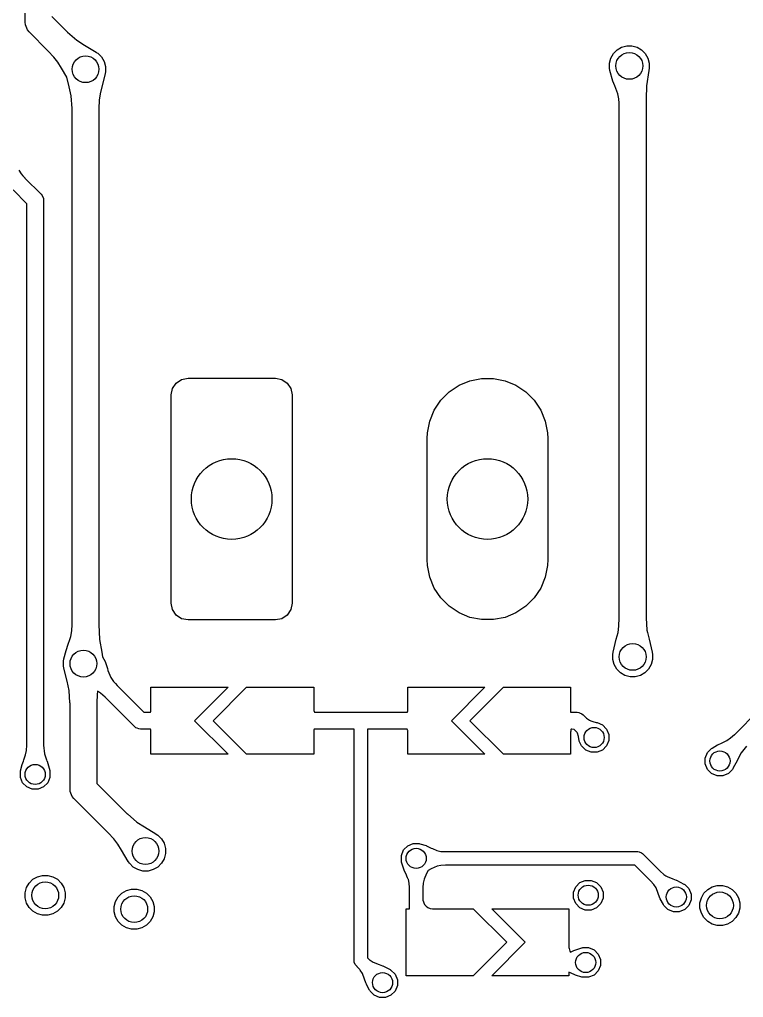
# Model space of a CAD drawing. Extents: x 89 to 178, y -115 to -57.
# Drawn here: x 109.52 to 120.3, y -95.12 to -80.56 of the extents above; entities that cross this region are included whole.
import ezdxf

# ---------------------------------------------------------------- set-up
doc = ezdxf.new("R2010")
doc.units = 0
doc.layers.add('BLACK', color=7, linetype='CONTINUOUS')

msp = doc.modelspace()

# ---------------------------------------------------------------- linework, layer by layer
at = {"layer": 'BLACK', "linetype": 'CONTINUOUS'}
for p, q in [((109.6, -80.6), (109.6, -69.765052)), ((110, -80.517157), (110.227948, -80.745106)), ((109.603843, -80.639018), (109.6, -80.6)), ((109.633706, -80.711114), (109.603843, -80.639018)), ((109.658579, -80.741421), (109.633706, -80.711114)), ((109.945754, -81.028596), (109.658579, -80.741421)), ((110.227948, -80.745106), (110.229476, -80.745685)), ((110.229476, -80.745685), (110.368493, -80.868719)), ((110.368493, -80.868719), (110.368495, -80.86872)), ((110.368495, -80.86872), (110.486038, -80.941097)), ((110.486038, -80.941097), (110.656247, -81.044242)), ((118.485195, -80.972838), (118.560842, -80.952569)), ((118.560842, -80.952569), (118.639158, -80.952569)), ((118.639158, -80.952569), (118.714805, -80.972838)), ((109.94609, -81.029495), (109.945754, -81.028596)), ((110.03062, -81.120197), (109.94609, -81.029495)), ((110.656247, -81.044242), (110.659459, -81.048617)), ((110.659459, -81.048617), (110.682628, -81.061994)), ((110.682628, -81.061994), (110.738006, -81.117372)), ((118.322836, -81.135197), (118.361994, -81.067374)), ((118.361994, -81.067374), (118.417372, -81.011996)), ((118.417372, -81.011996), (118.485195, -80.972838)), ((118.714805, -80.972838), (118.782628, -81.011996)), ((118.782628, -81.011996), (118.838006, -81.067374)), ((118.838006, -81.067374), (118.877164, -81.135197)), ((110.088392, -81.19682), (110.03062, -81.120197)), ((110.141056, -81.28597), (110.088392, -81.19682)), ((110.738006, -81.117372), (110.777164, -81.185195)), ((110.777164, -81.185195), (110.797433, -81.260842)), ((118.302567, -81.210844), (118.322836, -81.135197)), ((118.302567, -81.28916), (118.302567, -81.210844)), ((118.877164, -81.135197), (118.897433, -81.210844)), ((118.897433, -81.210844), (118.897433, -81.28916)), ((110.141124, -81.286083), (110.141056, -81.28597)), ((110.219871, -81.416031), (110.141124, -81.286083)), ((110.791331, -81.370365), (110.743914, -81.563637)), ((110.797433, -81.339158), (110.790491, -81.365066)), ((110.790491, -81.365066), (110.791436, -81.369897)), ((110.791436, -81.369897), (110.791331, -81.370365)), ((110.797433, -81.260842), (110.797433, -81.339158)), ((118.309816, -81.316216), (118.302567, -81.28916)), ((118.309319, -81.320744), (118.309816, -81.316216)), ((118.35488, -81.47727), (118.309319, -81.320744)), ((118.892388, -81.31967), (118.854608, -81.547573)), ((118.897433, -81.28916), (118.890998, -81.313174)), ((118.890998, -81.313174), (118.892388, -81.31967)), ((110.256099, -81.563696), (110.219871, -81.416031)), ((118.355411, -81.478726), (118.35488, -81.47727)), ((118.385185, -81.546108), (118.355411, -81.478726)), ((110.288028, -81.697951), (110.256099, -81.563696)), ((110.718092, -81.664005), (110.704761, -81.75904)), ((110.743882, -81.563764), (110.718092, -81.664005)), ((110.743914, -81.563637), (110.743882, -81.563764)), ((118.430849, -81.664229), (118.385185, -81.546108)), ((118.444844, -81.741442), (118.430849, -81.664229)), ((118.854608, -81.547573), (118.85, -81.739027)), ((110.288028, -81.697956), (110.288028, -81.697951)), ((110.288029, -81.697959), (110.288028, -81.697956)), ((110.29933, -81.883248), (110.288029, -81.697959)), ((110.704761, -81.75904), (110.700398, -81.882948)), ((118.44796, -81.803584), (118.444844, -81.741442)), ((118.449443, -81.833124), (118.44796, -81.803584)), ((118.85, -81.739027), (118.85, -89.465264)), ((110.3, -81.884735), (110.29933, -81.883248)), ((110.3, -89.565912), (110.3, -81.884735)), ((110.700398, -81.882948), (110.7, -81.88382)), ((110.7, -81.88382), (110.7, -89.566174)), ((118.45, -81.834378), (118.449443, -81.833124)), ((118.45, -89.466177), (118.45, -81.834378)), ((109.505689, -82.804792), (109.542892, -82.859564)), ((109.542892, -82.859564), (109.542894, -82.859566)), ((109.542894, -82.859566), (109.542896, -82.859569)), ((109.542896, -82.859569), (109.56694, -82.88621)), ((109.56694, -82.88621), (109.596081, -82.9185)), ((109.596081, -82.9185), (109.596524, -82.919748)), ((109.596524, -82.919748), (109.838394, -83.161618)), ((109.625006, -83.301782), (109.420697, -83.097473)), ((109.838394, -83.161618), (109.853934, -83.180554)), ((109.853934, -83.180554), (109.85394, -83.18056)), ((109.85394, -83.18056), (109.872604, -83.22562)), ((109.872604, -83.22562), (109.875006, -83.250006)), ((109.875006, -83.250006), (109.875006, -91.362887)), ((109.625006, -91.364226), (109.625006, -83.301782)), ((111.931829, -85.91903), (112.0275, -85.9)), ((112.0275, -85.9), (113.3275, -85.9)), ((113.3275, -85.9), (113.423171, -85.91903)), ((116.226244, -85.938754), (116.399285, -85.904334)), ((116.399285, -85.904334), (116.575715, -85.904334)), ((116.575715, -85.904334), (116.748756, -85.938754)), ((111.79653, -86.054329), (111.850723, -85.973223)), ((111.850723, -85.973223), (111.931829, -85.91903)), ((113.423171, -85.91903), (113.504277, -85.973223)), ((113.504277, -85.973223), (113.55847, -86.054329)), ((115.916546, -86.104291), (116.063243, -86.006271)), ((116.063243, -86.006271), (116.226244, -85.938754)), ((116.748756, -85.938754), (116.911757, -86.006271)), ((116.911757, -86.006271), (117.058454, -86.104291)), ((111.7775, -86.15), (111.79653, -86.054329)), ((111.7775, -89.25), (111.7775, -86.15)), ((113.55847, -86.054329), (113.5775, -86.15)), ((113.5775, -86.15), (113.5775, -89.25)), ((115.791791, -86.229046), (115.916546, -86.104291)), ((117.058454, -86.104291), (117.183209, -86.229046)), ((115.693771, -86.375743), (115.791791, -86.229046)), ((117.183209, -86.229046), (117.281229, -86.375743)), ((115.626254, -86.538744), (115.693771, -86.375743)), ((117.281229, -86.375743), (117.348746, -86.538744)), ((115.591834, -86.711785), (115.626254, -86.538744)), ((117.348746, -86.538744), (117.383166, -86.711785)), ((115.5875, -86.8), (115.591834, -86.711785)), ((117.383166, -86.711785), (117.3875, -86.8)), ((115.5875, -88.6), (115.5875, -86.8)), ((117.3875, -86.8), (117.3875, -88.6)), ((115.591834, -88.688215), (115.5875, -88.6)), ((117.3875, -88.6), (117.383166, -88.688215)), ((115.626254, -88.861256), (115.591834, -88.688215)), ((117.383166, -88.688215), (117.348746, -88.861256)), ((115.693771, -89.024257), (115.626254, -88.861256)), ((117.348746, -88.861256), (117.281229, -89.024257)), ((115.791791, -89.170954), (115.693771, -89.024257)), ((117.281229, -89.024257), (117.183209, -89.170954)), ((111.79653, -89.345671), (111.7775, -89.25)), ((113.5775, -89.25), (113.55847, -89.345671)), ((115.916546, -89.295709), (115.791791, -89.170954)), ((117.183209, -89.170954), (117.058454, -89.295709)), ((111.850723, -89.426777), (111.79653, -89.345671)), ((113.55847, -89.345671), (113.504277, -89.426777)), ((116.063243, -89.393729), (115.916546, -89.295709)), ((116.226244, -89.461246), (116.063243, -89.393729)), ((116.911757, -89.393729), (116.748756, -89.461246)), ((117.058454, -89.295709), (116.911757, -89.393729)), ((111.931829, -89.48097), (111.850723, -89.426777)), ((112.0275, -89.5), (111.931829, -89.48097)), ((113.3275, -89.5), (112.0275, -89.5)), ((113.423171, -89.48097), (113.3275, -89.5)), ((113.504277, -89.426777), (113.423171, -89.48097)), ((116.399285, -89.495666), (116.226244, -89.461246)), ((116.575715, -89.495666), (116.399285, -89.495666)), ((116.748756, -89.461246), (116.575715, -89.495666)), ((118.445239, -89.590957), (118.449602, -89.46705)), ((118.449602, -89.46705), (118.45, -89.466177)), ((118.85, -89.465264), (118.85067, -89.466752)), ((118.85067, -89.466752), (118.86197, -89.65204)), ((110.282543, -89.744544), (110.295318, -89.664052)), ((110.295318, -89.664052), (110.299516, -89.566952)), ((110.299516, -89.566952), (110.3, -89.565912)), ((110.7, -89.566174), (110.700384, -89.567059)), ((110.700384, -89.567059), (110.708062, -89.792819)), ((118.406117, -89.786232), (118.431908, -89.685992)), ((118.431908, -89.685992), (118.431909, -89.685989)), ((118.431909, -89.685989), (118.445239, -89.590957)), ((118.86197, -89.65204), (118.861971, -89.652048)), ((118.861971, -89.652048), (118.861972, -89.652049)), ((118.861972, -89.652049), (118.870044, -89.685992)), ((118.870044, -89.685992), (118.893911, -89.786345)), ((110.243842, -89.861541), (110.26657, -89.792833)), ((110.26657, -89.792833), (110.282543, -89.744544)), ((110.708062, -89.792819), (110.708064, -89.792833)), ((110.708064, -89.792833), (110.741306, -89.981978)), ((118.358668, -89.979634), (118.406085, -89.786359)), ((118.406085, -89.786359), (118.406117, -89.786232)), ((118.893911, -89.786345), (118.941331, -89.979634)), ((110.178147, -90.079591), (110.209425, -89.95646)), ((110.209425, -89.95646), (110.209766, -89.955357)), ((110.209766, -89.955357), (110.243842, -89.861541)), ((110.741306, -89.981978), (110.755271, -90.050555)), ((118.358563, -89.980102), (118.358668, -89.979634)), ((118.359508, -89.984935), (118.358563, -89.980102)), ((118.941331, -89.979634), (118.940508, -89.984998)), ((110.171934, -90.110835), (110.178929, -90.084725)), ((110.171934, -90.189151), (110.171934, -90.110835)), ((110.178028, -90.080115), (110.178147, -90.079591)), ((110.178929, -90.084725), (110.178028, -90.080115)), ((110.755271, -90.050555), (110.790945, -90.116331)), ((110.790945, -90.116331), (110.791779, -90.118268)), ((110.791779, -90.118268), (110.825498, -90.22123)), ((118.352567, -90.010842), (118.359508, -89.984935)), ((118.352567, -90.089158), (118.352567, -90.010842)), ((118.372836, -90.164805), (118.352567, -90.089158)), ((118.947433, -90.089158), (118.927164, -90.164805)), ((118.940508, -89.984998), (118.947433, -90.010842)), ((118.947433, -90.010842), (118.947433, -90.089158)), ((110.178857, -90.214991), (110.171934, -90.189151)), ((110.178035, -90.220357), (110.178857, -90.214991)), ((110.225466, -90.413689), (110.178035, -90.220357)), ((110.825498, -90.22123), (110.825633, -90.22167)), ((110.825633, -90.22167), (110.833993, -90.251064)), ((110.833993, -90.251064), (110.833998, -90.251081)), ((110.833998, -90.251081), (110.877856, -90.356881)), ((118.411994, -90.232628), (118.372836, -90.164805)), ((118.467372, -90.288006), (118.411994, -90.232628)), ((118.888006, -90.232628), (118.832628, -90.288006)), ((118.927164, -90.164805), (118.888006, -90.232628)), ((110.257395, -90.547944), (110.225466, -90.413689)), ((110.877856, -90.356881), (110.877857, -90.356883)), ((110.877857, -90.356883), (110.917924, -90.415135)), ((110.917924, -90.415135), (110.946533, -90.446908)), ((118.535195, -90.327164), (118.467372, -90.288006)), ((118.610842, -90.347433), (118.535195, -90.327164)), ((118.689158, -90.347433), (118.610842, -90.347433)), ((118.764805, -90.327164), (118.689158, -90.347433)), ((118.832628, -90.288006), (118.764805, -90.327164)), ((110.257395, -90.547949), (110.257395, -90.547944)), ((110.257396, -90.547952), (110.257395, -90.547949)), ((110.268697, -90.733241), (110.257396, -90.547952)), ((110.680618, -90.562765), (110.674128, -90.609033)), ((110.725126, -90.591266), (110.680618, -90.562765)), ((110.946533, -90.446908), (110.970513, -90.473541)), ((110.970513, -90.473541), (110.970963, -90.474812)), ((110.970963, -90.474812), (111.371151, -90.875)), ((111.475, -90.858623), (111.475, -90.5)), ((111.475, -90.5), (112.625, -90.5)), ((112.625, -90.5), (112.125, -91)), ((112.4, -91), (112.9, -90.5)), ((112.9, -90.5), (113.9, -90.5)), ((113.9, -90.5), (113.9, -90.856216)), ((115.3, -90.858623), (115.3, -90.5)), ((115.3, -90.5), (116.45, -90.5)), ((116.45, -90.5), (115.95, -91)), ((116.225, -91), (116.725, -90.5)), ((116.725, -90.5), (117.725, -90.5)), ((117.725, -90.5), (117.725, -90.875)), ((110.674128, -90.609033), (110.669765, -90.732941)), ((110.72513, -90.591269), (110.725126, -90.591266)), ((110.792924, -90.651274), (110.725129, -90.591269)), ((110.725129, -90.591269), (110.72513, -90.591269)), ((110.794449, -90.651852), (110.792924, -90.651274)), ((111.230985, -91.088388), (110.794449, -90.651852)), ((110.269367, -90.734728), (110.268697, -90.733241)), ((110.269367, -92.016578), (110.269367, -90.734728)), ((110.669765, -90.732941), (110.669367, -90.733813)), ((110.669367, -90.733813), (110.669367, -91.933736)), ((113.9, -90.856216), (113.903694, -90.860544)), ((120.169747, -91.203472), (120.524994, -90.848225)), ((111.371151, -90.875), (111.467588, -90.875)), ((111.467588, -90.875), (111.470338, -90.872186)), ((111.470338, -90.872186), (111.472383, -90.862451)), ((111.472383, -90.862451), (111.475, -90.858623)), ((112.125, -91), (112.625, -91.5)), ((112.9, -91.5), (112.4, -91)), ((113.903694, -90.860544), (113.908758, -90.875)), ((113.908758, -90.875), (114.6, -90.875)), ((114.6, -90.875), (115.292588, -90.875)), ((115.292588, -90.875), (115.295338, -90.872186)), ((115.295338, -90.872186), (115.297383, -90.862451)), ((115.297383, -90.862451), (115.3, -90.858623)), ((115.95, -91), (116.45, -91.5)), ((116.725, -91.5), (116.225, -91)), ((117.725, -90.875), (117.825, -90.875)), ((117.825, -90.875), (117.849386, -90.877402)), ((117.849386, -90.877402), (117.849387, -90.877402)), ((117.849387, -90.877402), (117.857018, -90.880563)), ((117.857018, -90.880563), (117.894446, -90.896066)), ((117.894446, -90.896066), (117.894451, -90.896071)), ((117.894451, -90.896071), (117.913388, -90.911612)), ((117.913388, -90.911612), (117.964361, -90.962585)), ((117.964361, -90.962585), (118.005699, -90.990231)), ((118.005699, -90.990231), (118.005701, -90.990232)), ((118.005701, -90.990232), (118.005703, -90.990233)), ((118.005703, -90.990233), (118.029253, -91.000647)), ((118.029253, -91.000647), (118.054827, -91.011958)), ((111.249927, -91.103933), (111.230985, -91.088388)), ((111.249928, -91.103934), (111.249927, -91.103933)), ((111.270744, -91.112556), (111.249928, -91.103934)), ((111.294987, -91.122598), (111.270744, -91.112556)), ((111.294988, -91.122598), (111.294987, -91.122598)), ((111.319374, -91.125), (111.294988, -91.122598)), ((111.466242, -91.125), (111.319374, -91.125)), ((111.471306, -91.139456), (111.466242, -91.125)), ((111.475, -91.143783), (111.471306, -91.139456)), ((111.475, -91.5), (111.475, -91.143783)), ((113.902616, -91.137548), (113.9, -91.141373)), ((113.9, -91.141373), (113.9, -91.5)), ((113.904661, -91.127814), (113.902616, -91.137548)), ((113.907411, -91.125), (113.904661, -91.127814)), ((114.5, -91.125), (113.907411, -91.125)), ((114.5, -94.575), (114.5, -91.125)), ((115.291242, -91.125), (114.7, -91.125)), ((114.7, -91.125), (114.7, -94.531469)), ((115.296306, -91.139456), (115.291242, -91.125)), ((115.3, -91.143783), (115.296306, -91.139456)), ((115.3, -91.5), (115.3, -91.143783)), ((117.729441, -91.132804), (117.726467, -91.163015)), ((117.73469, -91.125), (117.729441, -91.132804)), ((117.741132, -91.125), (117.73469, -91.125)), ((117.743258, -91.126177), (117.741132, -91.125)), ((117.775198, -91.129801), (117.743258, -91.126177)), ((117.775202, -91.129802), (117.775198, -91.129801)), ((117.780624, -91.132401), (117.775202, -91.129802)), ((117.823658, -91.175434), (117.780624, -91.132401)), ((118.054827, -91.011958), (118.108397, -91.026477)), ((118.108397, -91.026477), (118.112083, -91.029323)), ((118.112083, -91.029323), (118.118895, -91.029323)), ((118.118895, -91.029323), (118.200003, -91.062919)), ((118.200003, -91.062919), (118.262081, -91.124997)), ((118.262081, -91.124997), (118.295677, -91.206105)), ((117.726467, -91.163015), (117.725, -91.165759)), ((117.725, -91.165759), (117.725, -91.5)), ((117.830259, -91.185972), (117.823658, -91.175434)), ((117.840795, -91.236531), (117.830259, -91.185972)), ((117.840802, -91.236564), (117.840795, -91.236531)), ((117.854659, -91.302106), (117.840802, -91.236564)), ((118.295677, -91.206105), (118.295677, -91.293895)), ((120.054782, -91.294315), (120.109565, -91.257103)), ((120.109565, -91.257103), (120.168496, -91.203917)), ((120.168496, -91.203917), (120.169747, -91.203472)), ((109.620374, -91.444702), (109.624437, -91.365423)), ((109.624437, -91.365423), (109.625006, -91.364226)), ((109.875006, -91.362887), (109.875977, -91.364959)), ((109.875977, -91.364959), (109.88754, -91.491632)), ((117.855479, -91.304581), (117.854659, -91.302106)), ((117.8822, -91.362587), (117.855479, -91.304581)), ((117.883083, -91.364168), (117.8822, -91.362587)), ((117.883565, -91.364491), (117.883083, -91.364168)), ((117.887919, -91.375003), (117.883565, -91.364491)), ((117.949997, -91.437081), (117.887919, -91.375003)), ((118.031105, -91.470677), (117.949997, -91.437081)), ((118.200003, -91.437081), (118.118895, -91.470677)), ((118.262081, -91.375003), (118.200003, -91.437081)), ((118.295677, -91.293895), (118.262081, -91.375003)), ((119.762915, -91.474997), (119.824993, -91.412919)), ((119.824993, -91.412919), (119.833423, -91.409426)), ((119.833423, -91.409426), (119.835083, -91.406967)), ((119.835083, -91.406967), (119.835566, -91.406663)), ((119.835566, -91.406663), (119.915415, -91.359427)), ((119.915415, -91.359427), (119.916489, -91.358865)), ((119.916489, -91.358865), (119.984854, -91.327545)), ((119.984854, -91.327545), (120.054782, -91.294315)), ((120.34669, -91.381455), (120.265296, -91.479203)), ((109.573983, -91.604268), (109.582, -91.582696)), ((109.582, -91.582696), (109.607949, -91.509751)), ((109.607949, -91.509751), (109.620374, -91.444702)), ((109.88754, -91.491632), (109.917999, -91.582662)), ((109.917999, -91.582662), (109.91801, -91.582691)), ((109.91801, -91.582691), (109.926174, -91.603208)), ((112.625, -91.5), (111.475, -91.5)), ((113.9, -91.5), (112.9, -91.5)), ((116.45, -91.5), (115.3, -91.5)), ((117.725, -91.5), (116.725, -91.5)), ((118.118895, -91.470677), (118.031105, -91.470677)), ((119.729319, -91.556105), (119.762915, -91.474997)), ((119.729319, -91.643895), (119.729319, -91.556105)), ((120.222454, -91.565134), (120.213719, -91.585414)), ((120.265296, -91.479203), (120.222454, -91.565134)), ((109.532379, -91.744215), (109.555443, -91.654337)), ((109.555443, -91.654337), (109.555808, -91.653176)), ((109.555808, -91.653176), (109.573983, -91.604268)), ((109.926174, -91.603208), (109.926538, -91.604268)), ((109.926538, -91.604268), (109.967136, -91.743906)), ((119.762915, -91.725003), (119.729319, -91.643895)), ((119.824993, -91.787081), (119.762915, -91.725003)), ((120.137077, -91.725003), (120.074999, -91.787081)), ((120.14094, -91.715674), (120.137077, -91.725003)), ((120.143194, -91.713869), (120.14094, -91.715674)), ((120.213227, -91.586421), (120.143194, -91.713869)), ((120.213719, -91.585414), (120.213227, -91.586421)), ((109.529329, -91.756105), (109.532821, -91.747673)), ((109.529329, -91.843895), (109.529329, -91.756105)), ((109.562925, -91.925003), (109.529329, -91.843895)), ((109.532255, -91.744761), (109.532379, -91.744215)), ((109.532821, -91.747673), (109.532255, -91.744761)), ((109.970683, -91.843895), (109.937087, -91.925003)), ((109.967136, -91.743906), (109.966819, -91.746777)), ((109.966819, -91.746777), (109.970683, -91.756105)), ((109.970683, -91.756105), (109.970683, -91.843895)), ((119.906101, -91.820677), (119.824993, -91.787081)), ((119.993891, -91.820677), (119.906101, -91.820677)), ((120.074999, -91.787081), (119.993891, -91.820677)), ((109.625003, -91.987081), (109.562925, -91.925003)), ((109.706111, -92.020677), (109.625003, -91.987081)), ((109.793901, -92.020677), (109.706111, -92.020677)), ((109.875009, -91.987081), (109.793901, -92.020677)), ((109.937087, -91.925003), (109.875009, -91.987081)), ((110.27321, -92.055596), (110.269367, -92.016578)), ((110.669367, -91.933736), (111.121473, -92.385842)), ((110.303073, -92.127692), (110.27321, -92.055596)), ((110.327946, -92.157999), (110.303073, -92.127692)), ((110.83928, -92.669333), (110.327946, -92.157999)), ((111.121473, -92.385842), (111.123002, -92.386422)), ((111.123002, -92.386422), (111.262019, -92.509456)), ((111.262019, -92.509456), (111.262021, -92.509457)), ((111.262021, -92.509457), (111.379564, -92.581834)), ((111.379564, -92.581834), (111.549773, -92.684979)), ((110.839616, -92.670232), (110.83928, -92.669333)), ((110.924146, -92.760934), (110.839616, -92.670232)), ((111.549773, -92.684979), (111.552985, -92.689354)), ((111.552985, -92.689354), (111.576154, -92.702731)), ((111.576154, -92.702731), (111.631532, -92.758109)), ((110.981918, -92.837557), (110.924146, -92.760934)), ((111.034582, -92.926707), (110.981918, -92.837557)), ((111.631532, -92.758109), (111.67069, -92.825932)), ((111.67069, -92.825932), (111.690959, -92.901579)), ((115.237919, -92.924997), (115.299997, -92.862919)), ((115.299997, -92.862919), (115.381105, -92.829323)), ((115.381105, -92.829323), (115.468895, -92.829323)), ((115.468895, -92.829323), (115.477905, -92.833055)), ((115.477905, -92.833055), (115.480165, -92.832616)), ((115.480165, -92.832616), (115.481075, -92.832839)), ((115.481075, -92.832839), (115.576421, -92.860367)), ((115.576421, -92.860367), (115.578219, -92.861052)), ((115.578219, -92.861052), (115.60011, -92.871535)), ((115.60011, -92.871535), (115.650438, -92.895636)), ((111.03465, -92.92682), (111.034582, -92.926707)), ((111.137768, -93.096984), (111.03465, -92.92682)), ((111.690959, -92.979895), (111.67069, -93.055542)), ((111.690959, -92.901579), (111.690959, -92.979895)), ((115.204323, -93.006105), (115.237919, -92.924997)), ((115.204323, -93.093895), (115.204323, -93.006105)), ((115.650438, -92.895636), (115.669982, -92.904335)), ((115.669982, -92.904335), (115.734077, -92.932866)), ((115.734077, -92.932866), (115.73408, -92.932866)), ((115.73408, -92.932866), (115.734081, -92.932867)), ((115.734081, -92.932867), (115.792377, -92.945357)), ((115.792377, -92.945357), (115.792382, -92.945358)), ((115.792382, -92.945358), (115.859669, -92.949347)), ((115.859669, -92.949347), (115.861014, -92.95)), ((115.861014, -92.95), (118.725, -92.95)), ((118.725, -92.95), (118.744509, -92.951921)), ((118.744509, -92.951921), (118.780557, -92.966853)), ((118.780557, -92.966853), (118.795711, -92.979289)), ((118.795711, -92.979289), (119.062369, -93.245947)), ((111.138025, -93.097388), (111.137768, -93.096984)), ((111.142108, -93.100136), (111.138025, -93.097388)), ((111.15552, -93.123365), (111.142108, -93.100136)), ((111.210898, -93.178743), (111.15552, -93.123365)), ((111.278721, -93.217901), (111.210898, -93.178743)), ((111.576154, -93.178743), (111.508331, -93.217901)), ((111.631532, -93.123365), (111.576154, -93.178743)), ((111.67069, -93.055542), (111.631532, -93.123365)), ((115.208441, -93.103838), (115.204323, -93.093895)), ((115.208227, -93.106285), (115.208441, -93.103838)), ((115.246074, -93.226391), (115.208227, -93.106285)), ((115.737146, -93.166205), (115.650456, -93.204356)), ((115.737148, -93.166205), (115.737146, -93.166205)), ((115.794388, -93.154378), (115.737148, -93.166205)), ((115.859647, -93.150633), (115.794388, -93.154378)), ((115.861059, -93.15), (115.859647, -93.150633)), ((118.683578, -93.15), (115.861059, -93.15)), ((118.920982, -93.387404), (118.683578, -93.15)), ((109.717376, -93.36199), (109.785199, -93.322832)), ((109.785199, -93.322832), (109.860846, -93.302563)), ((109.860846, -93.302563), (109.939162, -93.302563)), ((109.939162, -93.302563), (110.014809, -93.322832)), ((110.014809, -93.322832), (110.082632, -93.36199)), ((111.354368, -93.23817), (111.278721, -93.217901)), ((111.432684, -93.23817), (111.354368, -93.23817)), ((111.508331, -93.217901), (111.432684, -93.23817)), ((115.246785, -93.228142), (115.246074, -93.226391)), ((115.270646, -93.275461), (115.246785, -93.228142)), ((115.297884, -93.337357), (115.270646, -93.275461)), ((115.579363, -93.275438), (115.542132, -93.35908)), ((115.601697, -93.228799), (115.579363, -93.275438)), ((115.603143, -93.228212), (115.601697, -93.228799)), ((115.650456, -93.204356), (115.603143, -93.228212)), ((119.062369, -93.245947), (119.063813, -93.246497)), ((119.063813, -93.246497), (119.107026, -93.285019)), ((119.107026, -93.285019), (119.112608, -93.289995)), ((119.112608, -93.289995), (119.14432, -93.310846)), ((119.14432, -93.310846), (119.161446, -93.322108)), ((119.161446, -93.322108), (119.249719, -93.35643)), ((109.62284, -93.485191), (109.661998, -93.417368)), ((109.661998, -93.417368), (109.717376, -93.36199)), ((110.082632, -93.36199), (110.13801, -93.417368)), ((110.13801, -93.417368), (110.177168, -93.485191)), ((115.307444, -93.35908), (115.297884, -93.337357)), ((115.308795, -93.362149), (115.307444, -93.35908)), ((115.320622, -93.419394), (115.308795, -93.362149)), ((115.324209, -93.481896), (115.320622, -93.419394)), ((115.529641, -93.417389), (115.525653, -93.484669)), ((115.529642, -93.417376), (115.529641, -93.417389)), ((115.542132, -93.35908), (115.529642, -93.417376)), ((117.767284, -93.554532), (117.80088, -93.473424)), ((117.80088, -93.473424), (117.862958, -93.411346)), ((117.862958, -93.411346), (117.944066, -93.37775)), ((117.944066, -93.37775), (118.031856, -93.37775)), ((118.031856, -93.37775), (118.112964, -93.411346)), ((118.112964, -93.411346), (118.175042, -93.473424)), ((118.175042, -93.473424), (118.208638, -93.554532)), ((118.921471, -93.388814), (118.920982, -93.387404)), ((118.95975, -93.431918), (118.921471, -93.388814)), ((118.96623, -93.439215), (118.95975, -93.431918)), ((118.998624, -93.489276), (118.96623, -93.439215)), ((119.249719, -93.35643), (119.299303, -93.372772)), ((119.299303, -93.372772), (119.300046, -93.373017)), ((119.300046, -93.373017), (119.301788, -93.373752)), ((119.301788, -93.373752), (119.413479, -93.431918)), ((119.413479, -93.431918), (119.415056, -93.433799)), ((119.415056, -93.433799), (119.425003, -93.437919)), ((119.425003, -93.437919), (119.487081, -93.499997)), ((119.767372, -93.511994), (119.835195, -93.472836)), ((119.835195, -93.472836), (119.910842, -93.452567)), ((119.910842, -93.452567), (119.989158, -93.452567)), ((119.989158, -93.452567), (120.064805, -93.472836)), ((120.064805, -93.472836), (120.132628, -93.511994)), ((109.602571, -93.560838), (109.62284, -93.485191)), ((109.602571, -93.639154), (109.602571, -93.560838)), ((110.177168, -93.485191), (110.197437, -93.560838)), ((110.197437, -93.560838), (110.197437, -93.639154)), ((110.98728, -93.623594), (111.042658, -93.568216)), ((111.042658, -93.568216), (111.110481, -93.529058)), ((111.110481, -93.529058), (111.186128, -93.508789)), ((111.186128, -93.508789), (111.264444, -93.508789)), ((111.264444, -93.508789), (111.340091, -93.529058)), ((111.340091, -93.529058), (111.407914, -93.568216)), ((111.407914, -93.568216), (111.463292, -93.623594)), ((115.324367, -93.484647), (115.324209, -93.481896)), ((115.325, -93.486059), (115.324367, -93.484647)), ((115.325, -93.8), (115.325, -93.486059)), ((115.525653, -93.484669), (115.525, -93.486014)), ((115.525, -93.486014), (115.525, -93.659233)), ((117.767284, -93.642322), (117.767284, -93.554532)), ((118.208638, -93.554532), (118.208638, -93.642322)), ((119.03143, -93.574719), (118.998624, -93.489276)), ((119.04986, -93.62702), (119.03143, -93.574719)), ((119.487081, -93.499997), (119.520677, -93.581105)), ((119.520677, -93.581105), (119.520677, -93.668895)), ((119.672836, -93.635195), (119.711994, -93.567372)), ((119.711994, -93.567372), (119.767372, -93.511994)), ((120.132628, -93.511994), (120.188006, -93.567372)), ((120.188006, -93.567372), (120.227164, -93.635195)), ((109.62284, -93.714801), (109.602571, -93.639154)), ((109.661998, -93.782624), (109.62284, -93.714801)), ((110.177168, -93.714801), (110.13801, -93.782624)), ((110.197437, -93.639154), (110.177168, -93.714801)), ((110.927853, -93.767064), (110.948122, -93.691417)), ((110.927853, -93.84538), (110.927853, -93.767064)), ((110.948122, -93.691417), (110.98728, -93.623594)), ((111.463292, -93.623594), (111.50245, -93.691417)), ((111.50245, -93.691417), (111.522719, -93.767064)), ((111.522719, -93.767064), (111.522719, -93.84538)), ((115.525, -93.659233), (115.525755, -93.660891)), ((115.525755, -93.660891), (115.526697, -93.674486)), ((115.526697, -93.674486), (115.526697, -93.67449)), ((115.526697, -93.67449), (115.526698, -93.674492)), ((115.526698, -93.674492), (115.549161, -93.738608)), ((115.549161, -93.738608), (115.574642, -93.762265)), ((115.574642, -93.762265), (115.596476, -93.782537)), ((117.80088, -93.72343), (117.767284, -93.642322)), ((117.862958, -93.785508), (117.80088, -93.72343)), ((118.175042, -93.72343), (118.112964, -93.785508)), ((118.208638, -93.642322), (118.175042, -93.72343)), ((119.058051, -93.650263), (119.04986, -93.62702)), ((119.058843, -93.652028), (119.058051, -93.650263)), ((119.106792, -93.738902), (119.058843, -93.652028)), ((119.107279, -93.739706), (119.106792, -93.738902)), ((119.109186, -93.740992), (119.107279, -93.739706)), ((119.112919, -93.750003), (119.109186, -93.740992)), ((119.174997, -93.812081), (119.112919, -93.750003)), ((119.487081, -93.750003), (119.425003, -93.812081)), ((119.520677, -93.668895), (119.487081, -93.750003)), ((119.652567, -93.710842), (119.672836, -93.635195)), ((119.652567, -93.789158), (119.652567, -93.710842)), ((120.227164, -93.635195), (120.247433, -93.710842)), ((120.247433, -93.710842), (120.247433, -93.789158)), ((109.717376, -93.838002), (109.661998, -93.782624)), ((109.785199, -93.87716), (109.717376, -93.838002)), ((109.860846, -93.897429), (109.785199, -93.87716)), ((109.939162, -93.897429), (109.860846, -93.897429)), ((110.014809, -93.87716), (109.939162, -93.897429)), ((110.082632, -93.838002), (110.014809, -93.87716)), ((110.13801, -93.782624), (110.082632, -93.838002)), ((110.948122, -93.921027), (110.927853, -93.84538)), ((111.522719, -93.84538), (111.50245, -93.921027)), ((115.275, -94.8), (115.275, -93.8)), ((115.275, -93.8), (115.325, -93.8)), ((115.596476, -93.782537), (115.596477, -93.782537)), ((115.596477, -93.782537), (115.596478, -93.782538)), ((115.596478, -93.782538), (115.631553, -93.795317)), ((115.631553, -93.795317), (115.66737, -93.799095)), ((115.66737, -93.799095), (115.669036, -93.8)), ((115.669036, -93.8), (116.275, -93.8)), ((116.275, -93.8), (116.775, -94.3)), ((117.05, -94.3), (116.55, -93.8)), ((116.55, -93.8), (117.7, -93.8)), ((117.7, -93.8), (117.7, -94.373303)), ((117.944066, -93.819104), (117.862958, -93.785508)), ((118.031856, -93.819104), (117.944066, -93.819104)), ((118.112964, -93.785508), (118.031856, -93.819104)), ((119.256105, -93.845677), (119.174997, -93.812081)), ((119.343895, -93.845677), (119.256105, -93.845677)), ((119.425003, -93.812081), (119.343895, -93.845677)), ((119.672836, -93.864805), (119.652567, -93.789158)), ((119.711994, -93.932628), (119.672836, -93.864805)), ((120.227164, -93.864805), (120.188006, -93.932628)), ((120.247433, -93.789158), (120.227164, -93.864805)), ((110.98728, -93.98885), (110.948122, -93.921027)), ((111.042658, -94.044228), (110.98728, -93.98885)), ((111.110481, -94.083386), (111.042658, -94.044228)), ((111.407914, -94.044228), (111.340091, -94.083386)), ((111.463292, -93.98885), (111.407914, -94.044228)), ((111.50245, -93.921027), (111.463292, -93.98885)), ((119.767372, -93.988006), (119.711994, -93.932628)), ((119.835195, -94.027164), (119.767372, -93.988006)), ((119.910842, -94.047433), (119.835195, -94.027164)), ((119.989158, -94.047433), (119.910842, -94.047433)), ((120.064805, -94.027164), (119.989158, -94.047433)), ((120.132628, -93.988006), (120.064805, -94.027164)), ((120.188006, -93.932628), (120.132628, -93.988006)), ((111.186128, -94.103655), (111.110481, -94.083386)), ((111.264444, -94.103655), (111.186128, -94.103655)), ((111.340091, -94.083386), (111.264444, -94.103655)), ((116.775, -94.3), (116.275, -94.8)), ((116.55, -94.8), (117.05, -94.3)), ((117.7, -94.373303), (117.700722, -94.37519)), ((117.700722, -94.37519), (117.702157, -94.394026)), ((117.702157, -94.394026), (117.702157, -94.394028)), ((117.702157, -94.394028), (117.702158, -94.394031)), ((117.702158, -94.394031), (117.714191, -94.432049)), ((117.714191, -94.432049), (117.714192, -94.432051)), ((117.714192, -94.432051), (117.724177, -94.445804)), ((117.724177, -94.445804), (117.724538, -94.445646)), ((117.724538, -94.445646), (117.771861, -94.421783)), ((117.771861, -94.421783), (117.773602, -94.421076)), ((117.773602, -94.421076), (117.893715, -94.383227)), ((117.893715, -94.383227), (117.896161, -94.383441)), ((117.896161, -94.383441), (117.906105, -94.379323)), ((117.906105, -94.379323), (117.993895, -94.379323)), ((117.993895, -94.379323), (118.075003, -94.412919)), ((118.075003, -94.412919), (118.137081, -94.474997)), ((118.137081, -94.474997), (118.170677, -94.556105)), ((114.501921, -94.594509), (114.5, -94.575)), ((114.516853, -94.630557), (114.501921, -94.594509)), ((114.529289, -94.645711), (114.516853, -94.630557)), ((114.7, -94.531469), (114.732026, -94.560019)), ((114.732026, -94.560019), (114.737608, -94.564995)), ((114.737608, -94.564995), (114.76932, -94.585846)), ((114.76932, -94.585846), (114.786446, -94.597108)), ((114.786446, -94.597108), (114.874719, -94.63143)), ((114.874719, -94.63143), (114.924303, -94.647772)), ((118.170677, -94.556105), (118.170677, -94.643895)), ((114.545982, -94.662404), (114.529289, -94.645711)), ((114.546471, -94.663814), (114.545982, -94.662404)), ((114.58475, -94.706918), (114.546471, -94.663814)), ((114.59123, -94.714215), (114.58475, -94.706918)), ((114.623624, -94.764276), (114.59123, -94.714215)), ((114.65643, -94.849719), (114.623624, -94.764276)), ((114.924303, -94.647772), (114.925046, -94.648017)), ((114.925046, -94.648017), (114.926788, -94.648752)), ((114.926788, -94.648752), (115.038479, -94.706918)), ((115.038479, -94.706918), (115.040056, -94.708799)), ((115.040056, -94.708799), (115.050003, -94.712919)), ((115.050003, -94.712919), (115.112081, -94.774997)), ((115.112081, -94.774997), (115.145677, -94.856105)), ((117.72456, -94.754363), (117.7, -94.74343)), ((117.7, -94.74343), (117.7, -94.8)), ((117.796774, -94.788945), (117.72456, -94.754363)), ((118.075003, -94.787081), (117.993895, -94.820677)), ((118.137081, -94.725003), (118.075003, -94.787081)), ((118.170677, -94.643895), (118.137081, -94.725003)), ((114.67486, -94.90202), (114.65643, -94.849719)), ((114.683051, -94.925263), (114.67486, -94.90202)), ((114.683843, -94.927028), (114.683051, -94.925263)), ((114.731792, -95.013902), (114.683843, -94.927028)), ((115.145677, -94.856105), (115.145677, -94.943895)), ((116.275, -94.8), (115.275, -94.8)), ((117.7, -94.8), (116.55, -94.8)), ((117.798582, -94.789634), (117.796774, -94.788945)), ((117.893922, -94.817159), (117.798582, -94.789634)), ((117.894834, -94.817383), (117.893922, -94.817159)), ((117.897092, -94.816943), (117.894834, -94.817383)), ((117.906105, -94.820677), (117.897092, -94.816943)), ((117.993895, -94.820677), (117.906105, -94.820677)), ((114.732279, -95.014706), (114.731792, -95.013902)), ((114.734186, -95.015992), (114.732279, -95.014706)), ((114.737919, -95.025003), (114.734186, -95.015992)), ((114.799997, -95.087081), (114.737919, -95.025003)), ((115.112081, -95.025003), (115.050003, -95.087081)), ((115.145677, -94.943895), (115.112081, -95.025003)), ((114.881105, -95.120677), (114.799997, -95.087081)), ((114.968895, -95.120677), (114.881105, -95.120677)), ((115.050003, -95.087081), (114.968895, -95.120677))]:
    msp.add_line(p, q, dxfattribs=at)
at = {"layer": 'BLACK'}
for centre, radius in [((110.5, -81.3), 0.2), ((118.6, -81.250002), 0.2), ((112.6775, -87.7), 0.6), ((112.6775, -87.7), 0.6), ((116.4875, -87.7), 0.6), ((116.4875, -87.7), 0.6), ((110.469367, -90.149993), 0.2), ((118.65, -90.05), 0.2), ((118.075, -91.25), 0.15), ((119.949996, -91.6), 0.15), ((109.750006, -91.8), 0.15), ((111.393526, -92.940737), 0.2), ((115.425, -93.05), 0.15), ((109.900004, -93.599996), 0.2), ((117.987961, -93.598427), 0.15), ((119.3, -93.625), 0.15), ((111.225286, -93.806222), 0.2), ((119.95, -93.75), 0.2), ((117.95, -94.6), 0.15), ((114.925, -94.9), 0.15)]:
    msp.add_circle(centre, radius, dxfattribs=at)
at = {"layer": 'WHITE'}
for centre, radius in [((110.5, -81.3), 0.2), ((118.6, -81.250002), 0.2), ((112.6775, -87.7), 0.6), ((116.4875, -87.7), 0.6), ((110.469367, -90.149993), 0.2), ((118.65, -90.05), 0.2), ((118.075, -91.25), 0.15), ((119.949996, -91.6), 0.15), ((109.750006, -91.8), 0.15), ((111.393526, -92.940737), 0.2), ((115.425, -93.05), 0.15), ((109.900004, -93.599996), 0.2), ((117.987961, -93.598427), 0.15), ((119.3, -93.625), 0.15), ((111.225286, -93.806222), 0.2), ((119.95, -93.75), 0.2), ((117.95, -94.6), 0.15), ((114.925, -94.9), 0.15)]:
    msp.add_circle(centre, radius, dxfattribs=at)

doc.saveas('drawing.dxf')
